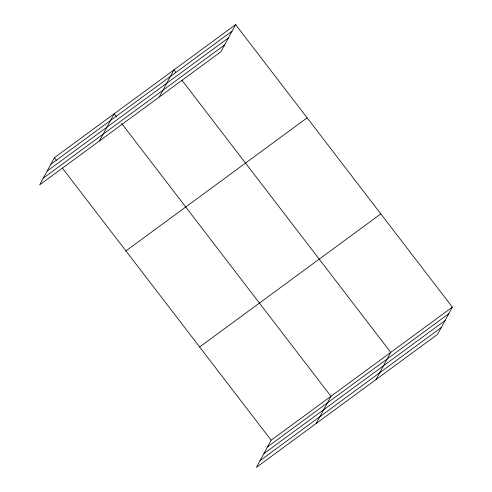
<?xml version="1.0" encoding="UTF-8"?>
<svg xmlns="http://www.w3.org/2000/svg" width="492" height="492" viewBox="0 0 492 492"><rect width="100%" height="100%" fill="white"/><g stroke="black" fill="none" stroke-linecap="round" stroke-linejoin="round"><path stroke-width="0.74" d="M235.607 24.6L54.409 157.68L39.649 184.863L220.847 51.783L235.607 24.6L452.351 307.137L437.591 334.32L256.393 467.4L271.154 440.217L452.351 307.137M99.445 140.946L114.205 113.763L116.524 116.788M159.242 97.029L173.996 69.846L175.853 72.269M316.19 423.483L330.95 396.3L121.635 123.449M375.986 379.566L390.74 352.383L181.892 80.141M50.817 164.297L232.009 31.217M47.134 171.087L228.325 38.007M43.333 178.079L224.53 44.993M125.934 250.92L307.131 117.84M199.629 346.983L380.82 213.897M267.562 446.834L448.753 313.755M263.878 453.624L445.069 320.544M260.083 460.617L441.275 327.531M54.409 157.68L56.734 160.706M62.306 167.975L271.154 440.217"/></g></svg>
